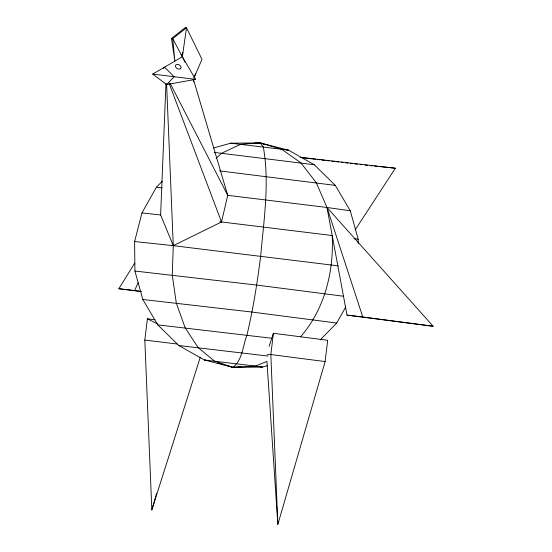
<?xml version="1.0" encoding="UTF-8"?>
<svg xmlns="http://www.w3.org/2000/svg" width="552" height="552" viewBox="0 0 552 552"><rect width="100%" height="100%" fill="white"/><g stroke="black" fill="none" stroke-linecap="round" stroke-linejoin="round"><path stroke-width="0.83" d="M267.258 365.714L262.4 367.073L232.965 367.377L214.466 361.098L198.154 347.601L185.134 327.805L176.302 303.055L172.258 275.041L173.28 245.668L160.618 214.942L165.952 83.552M184.934 62.045L182.353 56.78L182.774 52.488M200.307 357.165L151.834 509.924L144.817 340.073L147.391 318.794L155.029 319.78M273.406 333.277L270.832 354.55L277.849 524.4L325.121 361.567L327.695 340.287L273.406 333.277L269.141 346.297M171.465 38.488L172.728 38.633L182.353 56.78L152.69 74.065L166.621 84.559L195.587 79.384L182.353 56.78L186.507 27.745L185.244 27.6L171.465 38.488L174.88 61.134L172.728 38.633L186.507 27.745L201.984 59.312L194.069 77.791M259.895 366.804L262.4 367.073L255.438 366.079L232.965 367.377L204.461 360.028L178.82 345.538L157.796 324.88L142.823 299.474L134.916 271.046L134.612 241.534L173.28 245.668L221.504 221.959L227.734 195.318L193.407 79.329L195.587 79.384L152.69 74.065M134.612 241.534L141.947 212.948L156.402 187.238L162.288 181.215M151.834 509.924L156.63 493.391M193.993 77.715L195.456 73.685M134.743 263.09L118.846 288.737L134.598 290.545L138.145 282.686M320.215 339.901L336.692 323.037L345.78 306.877M355.053 230.06L395.363 168.222L300.854 157.361M300.55 336.782C324.714 309.23 333.988 271.556 332.194 235.525L219.813 221.759M163.523 68.448L164.551 67.151L174.135 76.728L166.621 84.559L173.28 245.668L338.3 265.864M216.108 158.3L221.676 153.201L240.707 144.272L260.13 142.899L288.641 150.241L314.281 164.737L335.299 185.389L350.278 210.795L358.186 239.23L358.227 243.446M225.782 365.258L232.965 367.377C242.583 359.856 242.783 345.8 246.937 335.154C253.147 309.092 257.301 282.617 260.682 256.059C263.849 219.944 269.714 183.016 263.325 146.963L260.13 142.899L230.695 143.203L213.686 147.957M232.965 367.377L241.41 366.776M254.306 143.23L260.13 142.899L281.672 149.247L288.641 150.241L286.971 150.061M267.196 354.46L270.832 354.55L325.121 361.567M360.049 164.565L361.726 164.737M365.093 165.082L367.618 165.345M370.137 165.607L372.662 165.869M374.339 166.042L377.706 166.393M379.39 166.566L395.363 168.222M230.695 143.203L281.672 149.247L300.826 162.819L316.275 182.677L326.977 207.476L362.761 316.945L433.154 326.267L326.977 207.476L227.734 195.318L170.202 83.483M214.114 152.393L314.281 164.737M156.402 187.238L162.26 187.859M141.947 212.948L160.618 214.942M134.916 271.046L256.687 285.073L343.606 296.251M142.823 299.474L251.995 312.052L336.692 323.037M157.796 324.88L271.577 338.231M178.82 345.538L268.017 356.061M193.931 79.191L195.587 79.384M350.278 210.795L326.977 207.476L347.008 315.13L362.761 316.945M300.15 157.417L315.558 159.252M317.269 159.459L319.836 159.763M321.547 159.97L324.969 160.377M326.68 160.584L329.247 160.887M331.814 161.191L334.381 161.501M336.092 161.701L338.659 162.012M341.226 162.316L342.937 162.523M345.504 162.826L348.07 163.13M350.637 163.44L352.348 163.64M354.915 163.951L357.482 164.255M219.586 170.885L335.299 185.389M144.817 340.073L177.116 343.999M118.846 288.737L140.926 291.539M347.008 315.13L433.154 326.267M134.598 290.545L141.422 291.428M353.991 238.63L358.186 239.23M207.552 360.47L204.461 360.028L255.438 366.079L266.94 361.422L277.849 524.4M217.805 362.906L220.2 363.609M221.794 364.078L224.188 364.789M260.13 142.899L265.76 144.803M147.391 318.794L157.375 323.851M165.524 83.269L166.621 84.559M181.042 54.586L182.353 56.78M168.995 83.048L221.504 221.959M193.407 79.329L193.724 81.889M180.835 68.289L180.469 68.689A3.008 2.056 30 0 1 177.882 68.848L177.171 68.51A3.008 2.056 30 0 1 175.536 65.46A3.008 2.056 30 0 1 178.613 64.66L179.317 64.998A3.008 2.056 30 0 1 180.835 68.289"/></g></svg>
